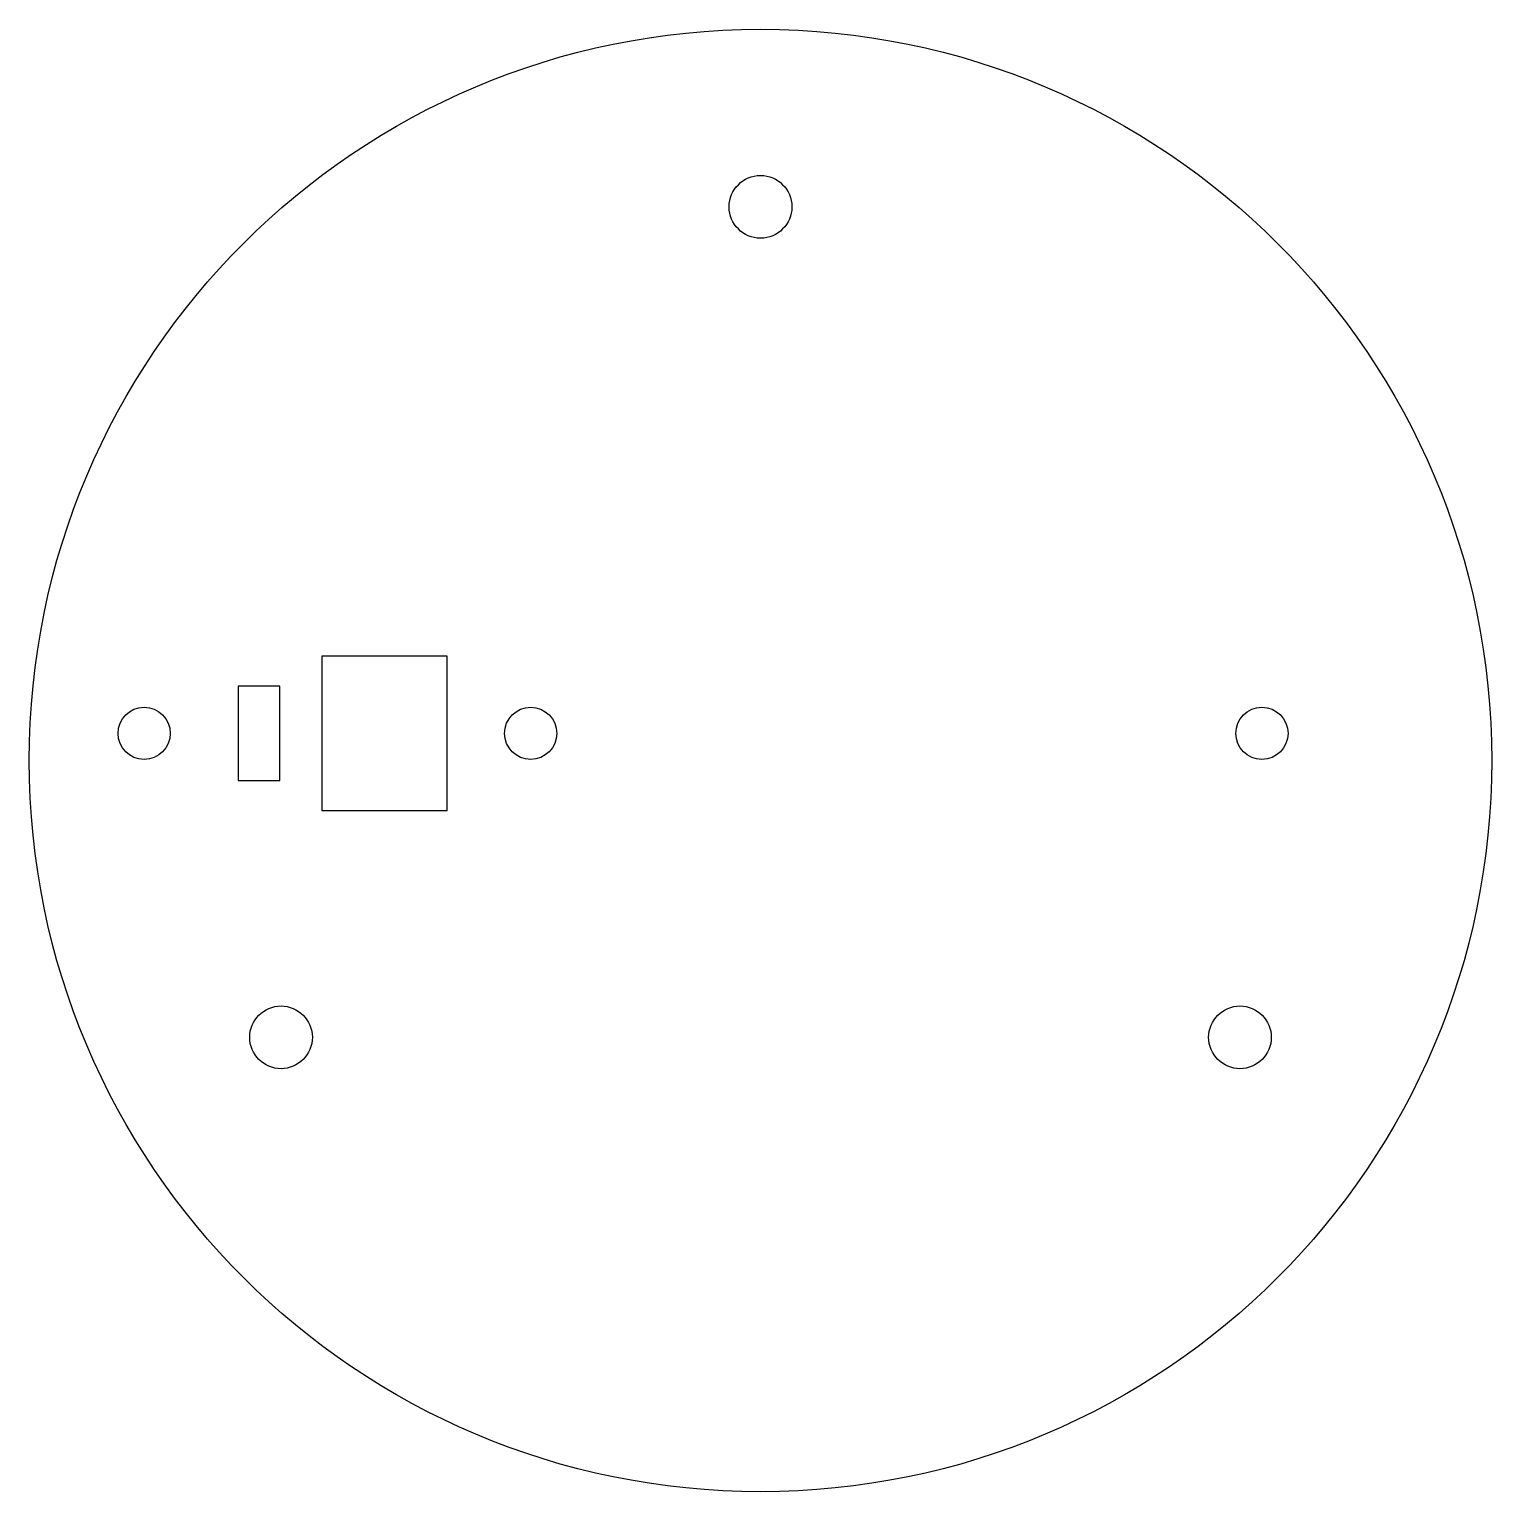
# Model space of a CAD drawing. Header units: millimetres. Extents: x -35 to 35, y -35 to 35.
import ezdxf

# ---------------------------------------------------------------- set-up
doc = ezdxf.new("R2010")
doc.units = ezdxf.units.MM

msp = doc.modelspace()

# ---------------------------------------------------------------- linework, layer by layer
at = {"color": 7, "linetype": 'Continuous', "lineweight": 25}
for p, q in [((-15, 5), (-21, 5)), ((-21, 5), (-21, -2.4)), ((-15, -2.4), (-15, 5)), ((-23, 3.55), (-25, 3.55)), ((-25, 3.55), (-25, -0.95)), ((-23, -0.95), (-23, 3.55)), ((-25, -0.95), (-23, -0.95)), ((-21, -2.4), (-15, -2.4))]:
    msp.add_line(p, q, dxfattribs=at)
for centre, radius in [((0, 0), 35), ((0, 26.5), 1.5), ((-29.5, 1.3), 1.25), ((-11, 1.3), 1.25), ((24, 1.3), 1.25), ((-22.95, -13.25), 1.5), ((22.95, -13.25), 1.5)]:
    msp.add_circle(centre, radius, dxfattribs=at)

doc.saveas('drawing.dxf')
